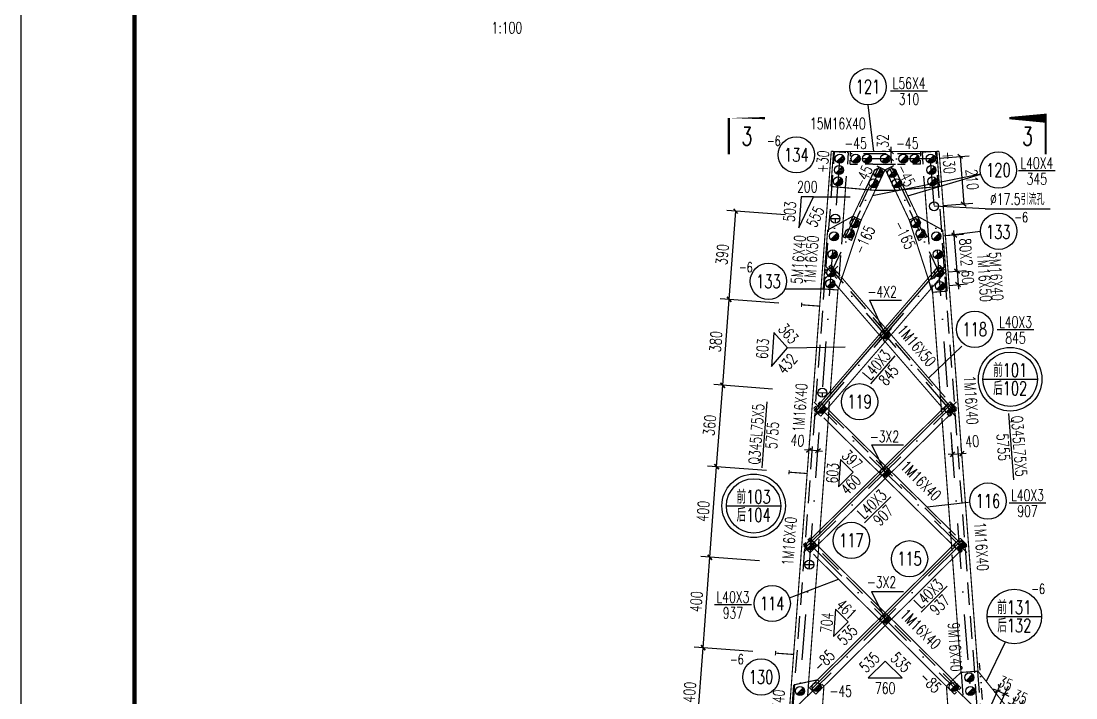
# Model space of a CAD drawing. Header units: millimetres. Extents: x 25940 to 26781, y -9515 to -8921.
# Drawn here: x 25939.7 to 26172.1, y -9216.8 to -9067.6 of the extents above; entities that cross this region are included whole.
import ezdxf
from ezdxf.enums import TextEntityAlignment as Align

# ---------------------------------------------------------------- set-up
doc = ezdxf.new("R2010")
doc.units = ezdxf.units.MM
doc.header["$LTSCALE"] = 10
for name, pattern in [('DASHDOT', [1, 0.5, -0.25, 0, -0.25]), ('DASHDOTX2', [2, 1, -0.5, 0, -0.5]), ('DASHED', [0.75, 0.5, -0.25]), ('DIVIDE2', [0.625, 0.25, -0.125, 0, -0.125, 0, -0.125])]:
    doc.linetypes.add(name, pattern=pattern)
for name, color, linetype in [('1', 1, 'DASHED'), ('2', 1, 'Continuous'), ('3', 1, 'Continuous'), ('4', 2, 'DASHDOTX2'), ('5', 2, 'DASHDOT'), ('7', 3, 'DIVIDE2'), ('8', 3, 'Continuous')]:
    doc.layers.add(name, color=color, linetype=linetype)
doc.styles.add('DXT', font='simplex.shx', dxfattribs={"width": 0.72, "bigfont": 'hztxt.shx'})
doc.styles.get("Standard").update_dxf_attribs({"font": 'SIMPLEX.shx', "width": 0.7, "bigfont": 'gbhzfs.shx'})
doc.dimstyles.new('BZ$0', dxfattribs={"dimtxt": 2.5, "dimasz": 1, "dimexe": 2, "dimexo": 2, "dimgap": 1, "dimtad": 1, "dimdec": 0, "dimlfac": 20, "dimzin": 12, "dimdsep": 46, "dimtxsty": 'DXT', "dimblk": 'OBLIQUE', "dimcen": 0.09, "dimclrd": 1, "dimclre": 1, "dimclrt": 7, "dimadec": 4, "dimazin": 3, "dimtfac": 1.4, "dimtdec": 0, "dimtix": 1, "dimtmove": 2, "dimatfit": 3, "dimldrblk": 'OBLIQUE', "dimfxl": 1, "dimtolj": 1, "dimtzin": 0, "dimarcsym": 0})

# ---------------------------------------------------------------- blocks, each defined once
blk = doc.blocks.new('M16X50')
for p, q in [((-0.2828427124746191, -0.2828427124746191), (0.282842712474619, 0.282842712474619)), ((-0.1414200067520142, -0.1414200067520142), (0.1414200067520142, 0.1414200067520142))]:
    blk.add_line(p, q)
blk.add_circle((0, 0), 0.2000000029802322)
for radius in [0.1599984774463594, 0.1199988633531256, 0.0799992387231797, 0.0399996193615898]:
    blk.add_arc((0, 0), radius, 225.0000000000001, 45.00000000000005)
blk = doc.blocks.new('M16X40')
blk.add_line((-0.1414200067520142, -0.1414200067520142), (0.1414200067520142, 0.1414200067520142))
blk.add_circle((0, 0), 0.2000000029802322)
for radius in [0.1599984774463594, 0.1199988633531256, 0.0799992387231797, 0.0399996193615898]:
    blk.add_arc((0, 0), radius, 225.0000000000001, 45.00000000000005)
blk = doc.blocks.new('_Oblique')
at = {"color": 0, "linetype": 'ByBlock', "lineweight": -2}
blk.add_line((-0.5, -0.5), (0.5, 0.5), dxfattribs=at)
blk = doc.blocks.new('*D55')
at = {"layer": '3', "color": 1, "lineweight": -2}
for p, q in [((26108.14624836094, -9110.33443942135), (26095.18238448105, -9109.364869386496)), ((26095.72247201081, -9128.9596578786), (26097.17681426352, -9109.51403319843)), ((26106.69205849592, -9129.780075498633), (26093.72804222834, -9128.810494066667))]:
    blk.add_line(p, q, dxfattribs=at)
at = {"layer": 'Defpoints', "color": 0}
for p in [(26097.17681426352, -9109.51403319843), (26110.14067814341, -9110.483603233284), (26108.68648827839, -9129.929239310564)]:
    blk.add_point(p, dxfattribs=at)
at = {"layer": '3', "color": 1, "lineweight": -2}
for p, rotation in [((26097.17681426352, -9109.51403319843), 85.72279999990117), ((26095.72247201081, -9128.9596578786), 265.7227999999012)]:
    blk.add_blockref('_Oblique', p, dxfattribs=dict(at, rotation=rotation))
at = {"layer": '3', "color": 7, "insert": (26094.20590963188, -9119.069036250092), "char_height": 2.5, "attachment_point": 5, "rotation": 85.72279999990116, "style": 'DXT'}
blk.add_mtext('\\A1;390', dxfattribs=at)
blk = doc.blocks.new('*D56')
at = {"layer": '3', "color": 1, "lineweight": -2}
for p, q in [((26106.69205849592, -9129.780075498633), (26093.7280422284, -9128.810494066673)), ((26094.3054222783, -9147.906654159087), (26095.72247201087, -9128.959657878606)), ((26105.27505849594, -9148.727075498622), (26092.31099249583, -9147.757490347154))]:
    blk.add_line(p, q, dxfattribs=at)
at = {"layer": 'Defpoints', "color": 0}
for p in [(26095.72247201087, -9128.959657878606), (26108.68648827839, -9129.929239310564), (26107.26948827841, -9148.876239310555)]:
    blk.add_point(p, dxfattribs=at)
at = {"layer": '3', "color": 1, "lineweight": -2}
for p, rotation in [((26095.72247201087, -9128.959657878606), 85.72279999990117), ((26094.3054222783, -9147.906654159087), 265.7227999999012)]:
    blk.add_blockref('_Oblique', p, dxfattribs=dict(at, rotation=rotation))
at = {"layer": '3', "color": 7, "insert": (26092.7702136393, -9138.265346730423), "char_height": 2.5, "attachment_point": 5, "rotation": 85.72279999990116, "style": 'DXT'}
blk.add_mtext('\\A1;380', dxfattribs=at)
blk = doc.blocks.new('*D57')
at = {"layer": '3', "color": 1, "lineweight": -2}
for p, q in [((26105.27505849594, -9148.727075498622), (26092.3109924958, -9147.75749034715)), ((26092.9629752008, -9165.856158117182), (26094.30542227827, -9147.906654159084)), ((26103.93255849594, -9166.676575498632), (26090.96854541833, -9165.706994305248))]:
    blk.add_line(p, q, dxfattribs=at)
at = {"layer": 'Defpoints', "color": 0}
for p in [(26094.30542227827, -9147.906654159084), (26107.26948827841, -9148.876239310555), (26105.92698827841, -9166.825739310567)]:
    blk.add_point(p, dxfattribs=at)
at = {"layer": '3', "color": 1, "lineweight": -2}
for p, rotation in [((26094.30542227827, -9147.906654159084), 85.72279999990117), ((26092.9629752008, -9165.856158117182), 265.7227999999012)]:
    blk.add_blockref('_Oblique', p, dxfattribs=dict(at, rotation=rotation))
at = {"layer": '3', "color": 7, "insert": (26091.39046523425, -9156.71359684971), "char_height": 2.5, "attachment_point": 5, "rotation": 85.72279999990116, "style": 'DXT'}
blk.add_mtext('\\A1;360', dxfattribs=at)
blk = doc.blocks.new('*D58')
at = {"layer": '3', "color": 1, "lineweight": -2}
for p, q in [((26103.93255849594, -9166.676575498632), (26090.96854541837, -9165.706994305252)), ((26091.47132003194, -9185.800683907171), (26092.96297520085, -9165.856158117185)), ((26102.44055849594, -9186.621075498631), (26089.47689024947, -9185.651520095238))]:
    blk.add_line(p, q, dxfattribs=at)
at = {"layer": 'Defpoints', "color": 0}
for p in [(26092.96297520085, -9165.856158117185), (26105.92698827841, -9166.825739310567), (26104.43498827841, -9186.770239310565)]:
    blk.add_point(p, dxfattribs=at)
at = {"layer": '3', "color": 1, "lineweight": -2}
for p, rotation in [((26092.96297520085, -9165.856158117185), 85.72279999990117), ((26091.47132003194, -9185.800683907171), 265.7227999999012)]:
    blk.add_blockref('_Oblique', p, dxfattribs=dict(at, rotation=rotation))
at = {"layer": '3', "color": 7, "insert": (26089.97341411111, -9175.660611723755), "char_height": 2.5, "attachment_point": 5, "rotation": 85.72279999990116, "style": 'DXT'}
blk.add_mtext('\\A1;400', dxfattribs=at)
blk = doc.blocks.new('*D59')
at = {"layer": '3', "color": 1, "lineweight": -2}
for p, q in [((26102.44055849594, -9186.621075498631), (26089.47689024955, -9185.651520095245)), ((26089.97966764435, -9205.745172510078), (26091.47132003202, -9185.800683907179)), ((26100.94905849594, -9206.565575498635), (26087.98523786188, -9205.596008698143))]:
    blk.add_line(p, q, dxfattribs=at)
at = {"layer": 'Defpoints', "color": 0}
for p in [(26091.47132003202, -9185.800683907179), (26104.43498827841, -9186.770239310565), (26102.94348827841, -9206.714739310568)]:
    blk.add_point(p, dxfattribs=at)
at = {"layer": '3', "color": 1, "lineweight": -2}
for p, rotation in [((26091.47132003202, -9185.800683907179), 85.72279999990117), ((26089.97966764435, -9205.745172510078), 265.7227999999012)]:
    blk.add_blockref('_Oblique', p, dxfattribs=dict(at, rotation=rotation))
at = {"layer": '3', "color": 7, "insert": (26088.48176033291, -9195.605118920204), "char_height": 2.5, "attachment_point": 5, "rotation": 85.72279999990116, "style": 'DXT'}
blk.add_mtext('\\A1;400', dxfattribs=at)
blk = doc.blocks.new('*D60')
at = {"layer": '3', "color": 1, "lineweight": -2}
for p, q in [((26100.94905849594, -9206.565575498635), (26087.98523786182, -9205.59600869814)), ((26088.48805244371, -9225.689163894196), (26089.97966764429, -9205.745172510073)), ((26099.45755849593, -9226.509575498632), (26086.49362266124, -9225.540000082263))]:
    blk.add_line(p, q, dxfattribs=at)
at = {"layer": 'Defpoints', "color": 0}
for p in [(26089.97966764429, -9205.745172510073), (26102.94348827841, -9206.714739310568), (26101.4519882784, -9226.658739310566)]:
    blk.add_point(p, dxfattribs=at)
at = {"layer": '3', "color": 1, "lineweight": -2}
for p, rotation in [((26089.97966764429, -9205.745172510073), 85.72279999990117), ((26088.48805244371, -9225.689163894196), 265.7227999999012)]:
    blk.add_blockref('_Oblique', p, dxfattribs=dict(at, rotation=rotation))
at = {"layer": '3', "color": 7, "insert": (26086.99012653872, -9215.54935891371), "char_height": 2.5, "attachment_point": 5, "rotation": 85.72279999990116, "style": 'DXT'}
blk.add_mtext('\\A1;400', dxfattribs=at)
blk = doc.blocks.new('*D16')
at = {"color": 1, "lineweight": -2}
for p, q in [((26153.57186058831, -9218.115816761941), (26155.6788772992, -9213.457566788602)), ((26154.85463470979, -9215.279824770836), (26153.94350571867, -9214.867703476133)), ((26156.44900498925, -9216.000989337224), (26154.85463470979, -9215.279824770836)), ((26155.16623086776, -9218.836981328332), (26157.27324757865, -9214.178731354992)), ((26156.44900498925, -9216.000989337224), (26157.36013398037, -9216.413110631927))]:
    blk.add_line(p, q, dxfattribs=at)
at = {"layer": 'Defpoints', "color": 0}
for p in [(26154.85463470979, -9215.279824770836), (26152.74761799891, -9219.938074744176), (26154.34198827836, -9220.659239310564)]:
    blk.add_point(p, dxfattribs=at)
at = {"color": 1, "lineweight": -2}
for p, rotation in [((26154.85463470979, -9215.279824770836), 335.6618389467212), ((26156.44900498925, -9216.000989337224), 155.6618389467212)]:
    blk.add_blockref('_Oblique', p, dxfattribs=dict(at, rotation=rotation))
at = {"color": 7, "insert": (26156.5790927626, -9213.590366824017), "char_height": 2.5, "attachment_point": 5, "rotation": 335.6618389467212, "style": 'DXT'}
blk.add_mtext('\\A1;35', dxfattribs=at)
blk = doc.blocks.new('*D17')
at = {"color": 1, "lineweight": -2}
for p, q in [((26158.14427848924, -9218.30811257327), (26157.23314949813, -9217.895991278567)), ((26157.43996244516, -9219.865233680392), (26158.96852107864, -9216.485854591036)), ((26159.7386487687, -9219.029277139658), (26158.14427848924, -9218.30811257327)), ((26159.03433272461, -9220.586398246778), (26160.5628913581, -9217.207019157424)), ((26159.7386487687, -9219.029277139658), (26160.64977775981, -9219.44139843436))]:
    blk.add_line(p, q, dxfattribs=at)
at = {"layer": 'Defpoints', "color": 0}
for p in [(26158.14427848924, -9218.30811257327), (26156.61571985575, -9221.687491662624), (26158.2100901352, -9222.408656229012)]:
    blk.add_point(p, dxfattribs=at)
at = {"color": 1, "lineweight": -2}
for p, rotation in [((26158.14427848924, -9218.30811257327), 335.6618389467212), ((26159.7386487687, -9219.029277139658), 155.6618389467212)]:
    blk.add_blockref('_Oblique', p, dxfattribs=dict(at, rotation=rotation))
at = {"color": 7, "insert": (26159.86873654205, -9216.61865462645), "char_height": 2.5, "attachment_point": 5, "rotation": 335.6618389467212, "style": 'DXT'}
blk.add_mtext('\\A1;35', dxfattribs=at)
blk = doc.blocks.new('*D19')
at = {"color": 1, "lineweight": -2}
for p, q in [((26144.93008962989, -9162.495323059855), (26144.82631854006, -9161.107819933564)), ((26144.97548156127, -9163.102249775175), (26146.96988106366, -9162.95308902302)), ((26146.92448913228, -9162.3461623077), (26146.82071804245, -9160.95865918141)), ((26146.96988106366, -9162.95308902302), (26147.96709598447, -9162.878507512409)), ((26144.97548156127, -9163.102249775175), (26143.97826664047, -9163.176831285784))]:
    blk.add_line(p, q, dxfattribs=at)
at = {"layer": 'Defpoints', "color": 0}
for p in [(26146.96988106366, -9162.95308902302), (26145.07925265111, -9164.489752901463), (26147.0736521535, -9164.340592149309)]:
    blk.add_point(p, dxfattribs=at)
at = {"color": 1, "lineweight": -2}
for p, rotation in [((26144.97548156127, -9163.102249775175), 4.277177284550762), ((26146.96988106366, -9162.95308902302), 184.2771772845507)]:
    blk.add_blockref('_Oblique', p, dxfattribs=dict(at, rotation=rotation))
at = {"color": 7, "insert": (26149.27777622744, -9160.278915344976), "char_height": 2.5, "attachment_point": 5, "rotation": 4.277177284550742, "style": 'DXT'}
blk.add_mtext('\\A1;40', dxfattribs=at)
blk = doc.blocks.new('*D20')
at = {"color": 1, "lineweight": -2}
for p, q in [((26113.42620441327, -9160.4111795033), (26113.44243189464, -9160.194204995461)), ((26115.42060455785, -9160.560340303484), (26115.43683203923, -9160.343365795641)), ((26113.29326887342, -9162.18863483707), (26112.29605395262, -9162.11405332646)), ((26115.28766901801, -9162.337795637253), (26113.29326887342, -9162.18863483707)), ((26115.28766901801, -9162.337795637253), (26116.28488393881, -9162.412377147863))]:
    blk.add_line(p, q, dxfattribs=at)
at = {"layer": 'Defpoints', "color": 0}
for p in [(26113.27704139205, -9162.40560934491), (26113.29326887342, -9162.18863483707), (26115.27144153663, -9162.554770145094)]:
    blk.add_point(p, dxfattribs=at)
at = {"color": 1, "lineweight": -2}
for p, rotation in [((26113.29326887342, -9162.18863483707), 355.7228227154851), ((26115.28766901801, -9162.337795637253), 175.7228227154852)]:
    blk.add_blockref('_Oblique', p, dxfattribs=dict(at, rotation=rotation))
at = {"color": 7, "insert": (26110.77376833585, -9160.066357114902), "char_height": 2.5, "attachment_point": 5, "rotation": 355.72282271548517, "style": 'DXT'}
blk.add_mtext('\\A1;40', dxfattribs=at)
blk = doc.blocks.new('*D21')
at = {"color": 1, "lineweight": -2}
for p, q in [((26143.97242101403, -9122.873614990176), (26147.9333789322, -9122.577453005331)), ((26145.93894619655, -9122.726577325719), (26145.86438403635, -9121.729360957888)), ((26145.93894619655, -9122.726577325719), (26146.16263267713, -9125.718226429208)), ((26144.19610749461, -9125.865264093663), (26148.15706541279, -9125.569102108819)), ((26146.16263267713, -9125.718226429208), (26146.23719483732, -9126.715442797036))]:
    blk.add_line(p, q, dxfattribs=at)
at = {"layer": 'Defpoints', "color": 0}
for p in [(26141.97798827838, -9123.022739310563), (26146.16263267713, -9125.718226429208), (26142.20167475896, -9126.014388414053)]:
    blk.add_point(p, dxfattribs=at)
at = {"color": 1, "lineweight": -2}
for p, rotation in [((26145.93894619655, -9122.726577325719), 274.2760654917686), ((26146.16263267713, -9125.718226429208), 94.27606549176865)]:
    blk.add_blockref('_Oblique', p, dxfattribs=dict(at, rotation=rotation))
at = {"color": 7, "insert": (26148.29452626445, -9124.054637017032), "char_height": 2.5, "attachment_point": 5, "rotation": 274.27606549176863, "style": 'DXT'}
blk.add_mtext('\\A1;60', dxfattribs=at)
blk = doc.blocks.new('*D22')
at = {"color": 1, "lineweight": -2}
for p, q in [((26145.34244545862, -9114.749067457455), (26145.26788081398, -9113.75185127539)), ((26143.37592064248, -9114.896110021276), (26147.33687782275, -9114.59993816817)), ((26145.93894545865, -9122.72656745746), (26145.34244545862, -9114.749067457455)), ((26143.97242064251, -9122.873610021283), (26147.93337782278, -9122.577438168177)), ((26145.93894545865, -9122.72656745746), (26146.01351010329, -9123.723783639525))]:
    blk.add_line(p, q, dxfattribs=at)
at = {"layer": 'Defpoints', "color": 0}
for p in [(26141.38148827835, -9115.045239310559), (26145.34244545862, -9114.749067457455), (26141.97798827838, -9123.022739310565)]:
    blk.add_point(p, dxfattribs=at)
at = {"color": 1, "lineweight": -2}
for p, rotation in [((26145.34244545862, -9114.749067457455), 274.276208237505), ((26145.93894545865, -9122.72656745746), 94.27620823750503)]:
    blk.add_blockref('_Oblique', p, dxfattribs=dict(at, rotation=rotation))
at = {"color": 7, "insert": (26147.88443186828, -9118.570047007013), "char_height": 2.5, "attachment_point": 5, "rotation": 274.27620823750505, "style": 'DXT'}
blk.add_mtext('\\A1;80X2', dxfattribs=at)
blk = doc.blocks.new('*D23')
at = {"color": 1, "lineweight": -2}
for p, q in [((26131.40336295005, -9096.35273931056), (26131.40336295005, -9095.35273931056)), ((26130.18023487014, -9096.35273931056), (26129.40336295005, -9096.35273931056)), ((26131.40336295005, -9097.95273931056), (26131.40336295005, -9096.35273931056)), ((26130.18023487014, -9097.95273931056), (26129.40336295005, -9097.95273931056)), ((26131.40336295005, -9097.95273931056), (26131.40336295005, -9098.95273931056))]:
    blk.add_line(p, q, dxfattribs=at)
at = {"layer": 'Defpoints', "color": 0}
for p in [(26131.40336295005, -9096.35273931056), (26132.18023487014, -9096.35273931056), (26132.18023487014, -9097.95273931056)]:
    blk.add_point(p, dxfattribs=at)
at = {"color": 1, "lineweight": -2}
for p, rotation in [((26131.40336295005, -9096.35273931056), 270), ((26131.40336295005, -9097.95273931056), 90)]:
    blk.add_blockref('_Oblique', p, dxfattribs=dict(at, rotation=rotation))
at = {"color": 7, "insert": (26129.61435076942, -9094.036429089074), "char_height": 2.5, "attachment_point": 5, "rotation": 90, "style": 'DXT'}
blk.add_mtext('\\A1;32', dxfattribs=at)
blk = doc.blocks.new('GWTKA1')
blk.add_line((21789.71416270315, -9765.875701341163), (21789.71416270315, -9171.875701341163))
at = {"const_width": 1}
blk.add_lwpolyline([(21814.71416270315, -9755.875701341163), (21814.71416270315, -9181.875701341163), (22620.71416270315, -9181.875701341163), (22620.71416270315, -9755.875701341163), (21814.71416270315, -9755.875701341163)], dxfattribs=at)
blk = doc.blocks.new('M20X45')
blk.add_circle((0, 0), 0.2000000029802322)

msp = doc.modelspace()

# ---------------------------------------------------------------- linework, layer by layer
for p, q in [((26139.43465481075, -9083.083210942612), (26131.30965481075, -9083.083210942612)), ((26167.58646970574, -9100.651179288225), (26159.46189031661, -9100.651179288225)), ((26114.78248827836, -9153.72573931056), (26142.41698827835, -9121.75023931056)), ((26162.88739332167, -9135.707099959403), (26154.76246793739, -9135.707099959403)), ((26132.21049577436, -9141.437070861903), (26126.89799577436, -9147.5845708619)), ((26151.65138667908, -9146.56505724754), (26163.65138667909, -9146.56505724754)), ((26104.01788012172, -9151.509673278591), (26102.92738012173, -9166.093673278587)), ((26112.48698827836, -9183.713239310566), (26144.76698827835, -9151.873239310564)), ((26158.42541592076, -9168.719796920172), (26157.33491592077, -9154.135796920167)), ((26095.12010580562, -9174.480961810968), (26107.12010580559, -9174.480961810968)), ((26131.32951707172, -9172.48190137699), (26125.54488778981, -9178.187770313498)), ((26165.52829770226, -9173.87776183948), (26157.40309762782, -9173.87776183948)), ((26113.76798827838, -9214.941239310567), (26147.01298827837, -9181.955739310562)), ((26138.0236528019, -9197.916238536063), (26143.79165280189, -9192.193738536062)), ((26100.60851773713, -9196.325919418157), (26092.48344356824, -9196.325919418154)), ((26152.56382605838, -9198.853464472591), (26164.56382605838, -9198.853464472591))]:
    msp.add_line(p, q)
at = {"color": 3}
for p, q in [((26126.30965481075, -9086.083210942617), (26127.51287134553, -9096.35273931056)), ((26151.15417348132, -9101.344174867896), (26127.32352799252, -9106.156262341496)), ((26135.08735337193, -9106.139636695383), (26147.72850181494, -9102.415217708733)), ((26147.72850181494, -9102.415217708733), (26151.15417348132, -9101.344174867896)), ((26114.28485240871, -9106.383734051926), (26122.35761605451, -9106.324654257785)), ((26152.13451915677, -9108.987586573488), (26140.88604970159, -9108.423499302437)), ((26142.88083964096, -9114.981873315448), (26151.11859773015, -9113.936529708786)), ((26107.99974590724, -9126.668358302872), (26116.45248827838, -9126.650239310567)), ((26108.55170467555, -9139.665283656386), (26121.30845665842, -9139.38583503918)), ((26146.98212166451, -9139.29618833321), (26139.67209902429, -9146.306224078526)), ((26148.42821514072, -9173.710869019418), (26139.3365096522, -9174.742764468494)), ((26109.00054813324, -9194.746764804446), (26119.80504365055, -9190.629759579773)), ((26156.51839113784, -9204.494049192792), (26152.3929069442, -9213.193356087828))]:
    msp.add_line(p, q, dxfattribs=at)
at = {"color": 2, "const_width": 0.5}
for points in [[(26103.63286090515, -9089.006440556526), (26095.63286090514, -9089.006440556512), (26095.63286090511, -9097.006440556512)], [(26157.46487525402, -9089.006440556526), (26165.46487525403, -9089.006440556512), (26165.46487525405, -9097.006440556512)]]:
    msp.add_lwpolyline(points, dxfattribs=at)
at = {"const_width": 0.25}
for points in [[(26096.76048827837, -9383.245239310561), (26118.22048827834, -9096.307739310561)], [(26118.71855476454, -9096.35273931056), (26118.14098827834, -9104.07323931057)], [(26118.22048827834, -9096.307739310561), (26118.71913036971, -9096.345045695416)], [(26141.48742179221, -9096.35273931056), (26118.71855476454, -9096.35273931056)], [(26141.98548827838, -9096.307739310561), (26141.48684618703, -9096.345045695414)], [(26141.48742179221, -9096.35273931056), (26142.06498827837, -9104.07323931057)], [(26150.5568365302, -9210.91357523831), (26141.98548827838, -9096.307739310561)], [(26127.90368307488, -9104.931515104685), (26118.14098827839, -9104.07323931057)], [(26121.38198827838, -9104.315739310565), (26120.82098827837, -9111.816739310567)], [(26122.99648827838, -9110.620239310569), (26125.77927905203, -9104.74475063158)], [(26127.90368307486, -9104.931515104685), (26124.80348827838, -9111.476239310561)], [(26127.90368307488, -9104.931515104685), (26132.30229348188, -9104.931515104685)], [(26132.30229348188, -9104.931515104685), (26142.06498827837, -9104.07323931057)], [(26132.30229348188, -9104.931515104685), (26135.40248827837, -9111.476239310561)], [(26137.20948827834, -9110.620239310569), (26134.4266975047, -9104.744750631584)], [(26138.82398827836, -9104.315739310565), (26139.38498827835, -9111.816739310567)], [(26122.99648827838, -9110.620239310569), (26117.42198827836, -9113.686739310562)], [(26119.69348827836, -9126.89273931056), (26124.80348827838, -9111.476239310561)], [(26124.80348827838, -9111.476239310561), (26122.99648827838, -9110.620239310569)], [(26135.40248827837, -9111.476239310561), (26137.20948827834, -9110.620239310569)], [(26139.55065347872, -9124.302405201124), (26135.40248827837, -9111.476239310561)], [(26137.20948827834, -9110.620239310569), (26142.78398827835, -9113.686739310562)], [(26117.42198827836, -9113.686739310562), (26116.45248827838, -9126.650239310567)], [(26142.78398827835, -9113.686739310562), (26143.45398827837, -9122.64623931056)], [(26114.40398827835, -9153.398739310562), (26142.03898827836, -9121.423239310561)], [(26143.55198827837, -9122.730739310564), (26115.91698827836, -9154.706739310557)], [(26116.73848827835, -9122.828239310567), (26116.73848827835, -9122.828239310567)], [(26119.94848827834, -9123.484239310563), (26119.94848827834, -9123.484239310563)], [(26140.25748827838, -9123.484239310563), (26140.25748827838, -9123.484239310563)], [(26142.03898827836, -9121.423239310561), (26143.55198827837, -9122.730739310564)], [(26143.46748827837, -9122.828239310567), (26143.79080144756, -9127.148878934897)], [(26130.10298827837, -9135.23373931056), (26120.58098827837, -9124.215739310557)], [(26116.45248827838, -9126.650239310567), (26119.69348827836, -9126.89273931056)], [(26119.69348827836, -9126.89273931056), (26118.02448827834, -9149.209739310563)], [(26119.8479882784, -9126.426739310567), (26128.78148827838, -9136.763239310558)], [(26140.54967475895, -9127.391388414055), (26140.2703864522, -9126.527826337646)], [(26143.79067475899, -9127.148888414062), (26140.54967475895, -9127.391388414055)], [(26140.54978573768, -9127.39138011034), (26142.49598827835, -9153.410739310557)], [(26142.18148827838, -9149.209739310563), (26131.42448827836, -9136.763239310558)], [(26130.10298827837, -9138.292739310562), (26142.43198827837, -9152.55823931057)], [(26112.13598827834, -9183.357239310562), (26144.41548827834, -9151.517239310559)], [(26145.81998827838, -9152.941239310558), (26113.54048827837, -9184.781239310561)], [(26115.91698827836, -9154.706739310557), (26114.40398827835, -9153.398739310562)], [(26114.6089882784, -9153.161739310568), (26114.6089882784, -9153.161739310568)], [(26117.77398827835, -9152.55823931057), (26115.73598827837, -9179.806239310563)], [(26117.34698827838, -9153.052739310564), (26117.34698827838, -9153.052739310564)], [(26130.10298827837, -9165.634739310566), (26117.70998827836, -9153.410739310557)], [(26142.85898827834, -9153.052739310564), (26142.85898827834, -9153.052739310564)], [(26144.41548827834, -9151.517239310559), (26145.81998827838, -9152.941239310558)], [(26145.59698827838, -9153.161739310568), (26145.59698827838, -9153.161739310568)], [(26117.51448827836, -9156.02723931056), (26128.67898827837, -9167.039739310558)], [(26142.69148827836, -9156.02723931056), (26144.74648827835, -9183.50073931056)], [(26144.46998827837, -9179.806239310563), (26131.52698827834, -9167.039739310558)], [(26130.10298827837, -9168.44423931057), (26144.69698827838, -9182.838739310564)], [(26113.41548827837, -9214.586239310567), (26146.66098827839, -9181.601239310561)], [(26146.66098827839, -9181.601239310561), (26148.06948827838, -9183.020739310565)], [(26113.54048827837, -9184.781239310561), (26112.13598827834, -9183.357239310562)], [(26112.30598827835, -9183.189239310565), (26112.30598827835, -9183.189239310565)], [(26115.50898827839, -9182.838739310564), (26113.23548827838, -9213.23923931056)], [(26148.06948827838, -9183.020739310565), (26114.82448827836, -9216.006239310567)], [(26115.14998827836, -9183.193239310558), (26115.14998827836, -9183.193239310558)], [(26130.10298827837, -9198.029739310561), (26115.45948827837, -9183.50073931056)], [(26145.05598827838, -9183.193239310558), (26145.05598827838, -9183.193239310558)], [(26147.89998827836, -9183.189239310565), (26147.89998827836, -9183.189239310565)], [(26115.26348827837, -9186.12373931056), (26128.68298827839, -9199.43823931056)], [(26144.94248827834, -9186.12373931056), (26146.81746574747, -9211.193242054243)], [(26145.01548827838, -9212.825739310567), (26131.52298827838, -9199.43823931056)], [(26130.10298827837, -9200.846739310566), (26143.60698827836, -9214.245239310561)], [(26145.01548829042, -9212.82573932251), (26146.81746574747, -9211.193242054243)], [(26146.81746574747, -9211.193242054243), (26150.5568365302, -9210.91357523831)], [(26150.5568365302, -9210.91357523831), (26158.78711487202, -9221.132808012168)], [(26109.92398827834, -9213.939739310566), (26109.28998827838, -9222.415739310569)], [(26115.19048827837, -9212.825739310567), (26109.92398827834, -9213.939739310566)], [(26116.10798827835, -9221.29223931056), (26116.59898827836, -9214.245239310561)], [(26143.60698827836, -9214.245239310561), (26145.01548827838, -9212.825739310567)], [(26144.09798827837, -9221.29223931056), (26143.60698827836, -9214.245239310561)], [(26114.82448827836, -9216.006239310567), (26113.41548827837, -9214.586239310567)]]:
    msp.add_lwpolyline(points, dxfattribs=at)
for centre, radius in [((26126.30965481075, -9082.083210942617), 4), ((26110.53256422395, -9097.101346722327), 4), ((26155.05196912572, -9100.445737828064), 4), ((26155.11859773015, -9113.936529708786), 4), ((26104.37407059698, -9124.978838091525), 4), ((26149.83496633364, -9135.563505819646), 4), ((26157.65138667907, -9146.56505724754), 7), ((26157.65138667907, -9146.56505724754), 6), ((26124.46167799849, -9151.533056950875), 4), ((26101.12010580561, -9174.480961810968), 7), ((26101.12010580561, -9174.480961810968), 6), ((26152.74891241581, -9173.416415362197), 4), ((26122.64487465044, -9182.08886781334), 4), ((26135.46716189105, -9186.145515854378), 4), ((26105.20244237563, -9196.001512848452), 4), ((26158.5638260584, -9198.853464472591), 6), ((26102.74404900305, -9212.205877773862), 4)]:
    msp.add_circle(centre, radius)
at = {"layer": '1'}
for p, q in [((26097.50848827837, -9383.30123931056), (26118.96848827837, -9096.363739310566)), ((26118.71913032006, -9096.345045691702), (26121.14098827834, -9096.526239310564)), ((26121.14098827835, -9096.526239310562), (26121.41148827836, -9096.546239310566)), ((26121.95998827836, -9096.587239310567), (26121.68998827838, -9096.567239310563)), ((26121.95998827836, -9096.587239310567), (26121.76948827837, -9099.137739310563)), ((26122.35298827836, -9096.492239310566), (26122.35298827836, -9097.37023931056)), ((26137.85298827836, -9096.852739310563), (26122.35298827836, -9096.852739310563)), ((26137.85298827836, -9096.35273931056), (26137.85298827836, -9097.37023931056)), ((26138.24598827836, -9096.587239310567), (26138.51598827838, -9096.567239310563)), ((26138.24598827836, -9096.587239310567), (26138.43648827835, -9099.137739310563)), ((26139.06498827837, -9096.526239310562), (26138.79448827837, -9096.546239310566)), ((26141.48684623668, -9096.3450456917), (26139.06498827837, -9096.526239310564)), ((26162.69748827836, -9383.30123931056), (26141.23748827835, -9096.363739310566)), ((26121.30798827835, -9115.352739310567), (26128.68798827836, -9099.771739310563)), ((26122.35298827836, -9099.152739310559), (26122.35298827836, -9098.274739310566)), ((26122.35298827836, -9099.152739310559), (26124.00298827837, -9099.152739310559)), ((26127.35298827836, -9099.152739310559), (26125.70298827836, -9099.152739310559)), ((26125.77927905204, -9104.744750631577), (26128.23598827837, -9099.557739310561)), ((26127.35298827837, -9099.152739310563), (26132.85298827834, -9099.152739310563)), ((26128.23598827837, -9099.557739310561), (26130.04348827837, -9100.414239310556)), ((26131.96998827837, -9099.557739310561), (26130.16248827838, -9100.414239310556)), ((26138.89798827837, -9115.352739310567), (26131.51798827836, -9099.771739310563)), ((26134.4266975047, -9104.74475063158), (26131.96998827837, -9099.557739310561)), ((26132.85298827836, -9099.152739310559), (26134.50298827837, -9099.152739310559)), ((26137.85298827836, -9099.152739310559), (26136.20298827835, -9099.152739310559)), ((26137.85298827836, -9099.152739310559), (26137.85298827836, -9098.274739310566)), ((26121.38198827837, -9104.315739310561), (26121.57248827836, -9101.765239310564)), ((26130.04348827837, -9100.414239310556), (26127.90368307487, -9104.931515104681)), ((26130.16248827838, -9100.414239310556), (26132.30229348188, -9104.931515104685)), ((26138.82398827835, -9104.315739310561), (26138.63348827836, -9101.765239310564)), ((26120.82098827836, -9111.816739310563), (26119.69348827836, -9126.892739310562)), ((26122.99648827837, -9110.620239310567), (26122.28998827836, -9112.111239310563)), ((26124.80348827838, -9111.476239310561), (26124.09748827835, -9112.967239310567)), ((26135.40248827838, -9111.476239310561), (26136.10848827837, -9112.967239310567)), ((26137.20948827835, -9110.620239310567), (26137.91598827837, -9112.111239310563)), ((26139.38498827836, -9111.816739310563), (26140.25748827837, -9123.484239310566)), ((26120.85598827838, -9115.138739310562), (26121.56198827837, -9113.647739310565)), ((26139.34998827838, -9115.138739310562), (26138.64398827835, -9113.647739310565)), ((26120.85598827838, -9115.138739310562), (26121.45248827838, -9115.421239310564)), ((26122.66348827838, -9115.995239310561), (26122.06698827835, -9115.712239310562)), ((26122.66348827838, -9115.995239310561), (26123.36948827837, -9114.50373931056)), ((26137.54248827838, -9115.995239310561), (26136.83648827835, -9114.50373931056)), ((26137.54248827838, -9115.995239310561), (26138.13898827837, -9115.712239310562)), ((26139.34998827838, -9115.138739310562), (26138.75348827838, -9115.421239310564)), ((26116.65398827838, -9122.730739310566), (26117.15348827835, -9122.299239310561)), ((26116.65398827838, -9122.730739310566), (26116.68198827836, -9122.763239310563)), ((26116.73848827835, -9122.828239310567), (26116.71048827837, -9122.796239310566)), ((26116.73848827835, -9122.828239310567), (26117.76448827837, -9124.015739310564)), ((26118.16698827836, -9121.423239310565), (26117.66798827837, -9121.854739310567)), ((26145.42348827836, -9153.72573931056), (26117.78898827837, -9121.75023931056)), ((26118.16698827836, -9121.423239310565), (26118.75498827838, -9122.103239310565)), ((26119.94848827835, -9123.484239310566), (26119.36048827836, -9122.804239310564)), ((26143.45398827838, -9122.646239310565), (26143.45848827838, -9122.706239310566)), ((26143.46748827837, -9122.828239310567), (26143.46298827837, -9122.768239310564)), ((26119.84798827838, -9126.426739310566), (26118.82198827836, -9125.23923931056)), ((26119.94848827835, -9123.484239310566), (26120.15698827836, -9123.72573931056)), ((26120.58098827838, -9124.21573931056), (26120.37198827835, -9123.974239310566)), ((26140.2703864522, -9126.527826337644), (26139.55065347873, -9124.302405201122)), ((26140.25748827837, -9123.484239310566), (26140.34148827836, -9124.60923931056)), ((26140.54973695227, -9127.39138376059), (26140.42848827838, -9125.768239310566)), ((26128.78148827837, -9136.76323931056), (26129.21748827838, -9137.267739310566)), ((26130.10298827838, -9135.233739310563), (26130.53898827835, -9135.738739310566)), ((26131.42448827836, -9136.76323931056), (26130.98848827838, -9136.258739310562)), ((26130.10298827838, -9138.292739310566), (26129.66698827837, -9137.787739310563)), ((26118.02448827835, -9149.209739310567), (26117.94148827838, -9150.314739310563)), ((26142.18148827837, -9149.209739310567), (26143.30848827838, -9150.513739310565)), ((26114.38598827838, -9152.94123931056), (26114.84948827838, -9152.471239310564)), ((26114.38598827838, -9152.94123931056), (26114.45948827837, -9153.013739310565)), ((26114.60898827838, -9153.161739310564), (26114.53548827838, -9153.088739310562)), ((26114.60898827838, -9153.161739310564), (26115.56798827838, -9154.107239310562)), ((26115.79048827836, -9151.517239310562), (26115.32698827836, -9151.987239310569)), ((26147.71898827836, -9183.713239310566), (26115.43898827837, -9151.873239310564)), ((26115.79048827836, -9151.517239310562), (26116.30398827838, -9152.023739310564)), ((26117.34698827837, -9153.052739310562), (26116.83298827837, -9152.545739310564)), ((26117.34698827837, -9153.052739310562), (26117.46648827837, -9153.170739310564)), ((26117.70998827837, -9153.410739310559), (26117.58998827838, -9153.292739310566)), ((26117.77398827835, -9152.558239310565), (26117.85648827838, -9151.45323931056)), ((26142.43198827837, -9152.558239310565), (26142.57298827837, -9152.72123931056)), ((26142.49598827835, -9153.410739310559), (26142.56048827836, -9154.274239310564)), ((26142.85898827835, -9153.052739310562), (26142.71848827837, -9152.889239310563)), ((26142.85898827835, -9153.052739310562), (26143.33098827836, -9153.59823931056)), ((26145.59698827838, -9153.161739310564), (26144.46998827836, -9151.857239310559)), ((26145.80198827837, -9153.398739310562), (26145.30248827836, -9153.830239310566)), ((26145.59698827838, -9153.161739310564), (26145.66448827838, -9153.239739310568)), ((26145.80198827837, -9153.398739310562), (26145.73398827837, -9153.320739310568)), ((26117.51448827836, -9156.027239310562), (26116.55548827836, -9155.081739310564)), ((26142.69148827836, -9156.027239310562), (26142.62698827836, -9155.163739310567)), ((26144.28898827835, -9154.70673931056), (26143.81698827838, -9154.160739310566)), ((26144.28898827835, -9154.70673931056), (26144.78798827837, -9154.275239310566)), ((26128.67898827837, -9167.03973931056), (26129.14898827836, -9167.503239310565)), ((26130.10298827838, -9165.634739310564), (26130.57298827837, -9166.09823931056)), ((26131.52698827835, -9167.03973931056), (26131.05698827836, -9166.576239310563)), ((26130.10298827838, -9168.444239310567), (26129.63298827836, -9167.980739310562)), ((26115.73598827836, -9179.806239310567), (26115.66098827836, -9180.806739310567)), ((26144.46998827836, -9179.806239310567), (26145.60198827836, -9180.92223931056)), ((26112.13648827838, -9183.020739310561), (26112.60098827836, -9182.552239310564)), ((26112.13648827838, -9183.020739310561), (26112.19248827838, -9183.07623931056)), ((26112.30598827835, -9183.18923931056), (26112.24998827838, -9183.133739310562)), ((26112.30598827835, -9183.18923931056), (26113.28198827836, -9184.15773931056)), ((26113.54498827837, -9181.60123931056), (26113.07998827837, -9182.069739310566)), ((26146.43798827838, -9214.941239310567), (26113.19298827835, -9181.955739310562)), ((26113.54498827837, -9181.60123931056), (26114.07448827835, -9182.126739310563)), ((26115.14998827836, -9183.19323931056), (26114.62048827838, -9182.667739310566)), ((26115.14998827836, -9183.19323931056), (26115.25198827836, -9183.29473931056)), ((26115.45948827836, -9183.500739310559), (26115.35748827835, -9183.399239310567)), ((26115.50898827838, -9182.838739310566), (26115.58398827838, -9181.838239310566)), ((26144.69698827838, -9182.838739310566), (26144.81548827837, -9182.955739310566)), ((26144.74648827836, -9183.500739310559), (26144.81098827837, -9184.366239310559)), ((26145.05598827837, -9183.19323931056), (26144.93748827838, -9183.07623931056)), ((26145.05598827837, -9183.19323931056), (26145.58748827836, -9183.717239310565)), ((26147.89998827837, -9183.18923931056), (26146.76798827837, -9182.072739310563)), ((26148.06998827837, -9183.357239310564), (26147.60648827836, -9183.82723931056)), ((26147.89998827837, -9183.18923931056), (26147.95598827837, -9183.24473931056)), ((26148.06998827837, -9183.357239310564), (26148.01398827836, -9183.301739310566)), ((26115.26348827836, -9186.123739310562), (26114.28748827835, -9185.155239310565)), ((26144.94248827836, -9186.123739310562), (26144.87748827836, -9185.258239310562)), ((26146.66548827838, -9184.781239310561), (26146.13448827837, -9184.257239310566)), ((26146.66548827838, -9184.781239310561), (26147.12898827835, -9184.311239310566)), ((26128.68298827838, -9199.438239310559), (26129.15148827837, -9199.903239310563)), ((26130.10298827838, -9198.029739310561), (26130.57148827837, -9198.49423931056)), ((26131.52298827838, -9199.438239310559), (26131.05448827835, -9198.973239310564)), ((26130.10298827838, -9200.846739310566), (26129.63448827835, -9200.382239310567)), ((26146.81743364389, -9211.193244455264), (26147.20298827837, -9216.347239310564)), ((26151.46843986951, -9223.102446774577), (26150.55683653021, -9210.913575238315)), ((26113.23548827837, -9213.239239310562), (26113.00298827835, -9216.347239310564)), ((26115.19048827835, -9212.825739310567), (26115.19048827835, -9212.825739310567)), ((26115.19048827835, -9212.825739310567), (26115.19048827835, -9212.825739310567)), ((26115.19048827835, -9212.825739310567), (26115.65498827837, -9213.294239310564)), ((26116.59898827835, -9214.24523931056), (26116.13398827838, -9213.776739310562)), ((26145.01548827837, -9212.825739310567), (26145.60148827837, -9213.40673931056)), ((26146.79048827835, -9214.586239310567), (26146.20448827838, -9214.005239310565)), ((26116.59898827835, -9214.24523931056), (26116.59898827835, -9214.24523931056)), ((26116.59898827835, -9214.24523931056), (26116.59898827835, -9214.24523931056)), ((26143.60698827837, -9214.24523931056), (26144.19248827835, -9214.826239310562)), ((26145.38148827837, -9216.006239310565), (26144.79598827835, -9215.425239310563)), ((26145.38148827837, -9216.006239310565), (26145.84648827837, -9215.53773931056)), ((26146.79048827835, -9214.586239310567), (26146.32548827838, -9215.054739310564))]:
    msp.add_line(p, q, dxfattribs=at)
at = {"layer": '2'}
for p, q in [((26126.68065415995, -9129.127238793324), (26133.68065415995, -9129.127238793324)), ((26126.68065415995, -9129.127238793324), (26130.10298827838, -9136.76323931056)), ((26127.17090182824, -9161.05581160791), (26134.17090182824, -9161.05581160791)), ((26130.10298827838, -9167.03973931056), (26127.17090182824, -9161.05581160791)), ((26127.10400847638, -9193.344917960032), (26134.10400847638, -9193.344917960032)), ((26127.10400847638, -9193.344917960032), (26130.10298827838, -9199.438239310559))]:
    msp.add_line(p, q, dxfattribs=at)
at = {"layer": '2', "const_width": 0.25}
for points in [[(26120.1156975231, -9111.15484677097), (26119.1156975231, -9111.15484677097), (26119.1156975231, -9112.154346770967), (26119.1156975231, -9111.15484677097), (26118.11569752307, -9111.15484677097)], [(26115.6669882784, -9130.45123931056), (26111.6779882784, -9130.152739310563), (26111.64048827839, -9130.651239310564), (26111.7154882784, -9129.654239310563)], [(26117.24398827839, -9149.547239310557), (26116.24398827842, -9149.547239310557), (26116.24398827842, -9150.547239310565), (26116.24398827842, -9149.547239310557), (26115.24398827839, -9149.547239310557)], [(26112.90748827839, -9167.348239310564), (26108.91848827838, -9167.04973931056), (26108.88098827841, -9167.548239310561), (26108.95598827839, -9166.551239310566)], [(26114.40998827839, -9187.441739310567), (26113.40998827839, -9187.441739310567), (26113.40998827839, -9188.441739310567), (26113.40998827839, -9187.441739310567), (26112.40998827839, -9187.441739310567)], [(26109.92398827838, -9207.236739310565), (26105.93498827838, -9206.93823931056), (26105.89798827837, -9207.436739310562), (26105.97248827839, -9206.439739310566)]]:
    msp.add_lwpolyline(points, dxfattribs=at)
at = {"layer": '2'}
for centre in [(26119.1156975231, -9111.15484677097), (26116.2439882784, -9149.547239310563), (26113.4099882784, -9187.441739310563)]:
    msp.add_circle(centre, 1, dxfattribs=at)
at = {"layer": '3'}
for p, q in [((26111.5823524087, -9106.383734051926), (26111.0753524087, -9113.159734051926)), ((26111.0753524087, -9113.159734051926), (26114.28485240871, -9106.383734051926)), ((26114.28485240871, -9106.383734051926), (26111.5823524087, -9106.383734051926)), ((26105.59770467556, -9136.247283656394), (26105.03820467558, -9143.730783656392)), ((26108.55170467555, -9139.665283656386), (26105.59770467556, -9136.247283656394)), ((26105.03820467558, -9143.730783656392), (26108.55170467555, -9139.665283656386)), ((26120.26386359825, -9164.259463859817), (26119.81626359827, -9170.246263859815)), ((26123.07506359825, -9167.03186385981), (26120.26386359825, -9164.259463859817)), ((26119.81626359827, -9170.246263859815), (26123.07506359825, -9167.03186385981)), ((26119.17328848014, -9197.279726004466), (26118.72568848013, -9203.262526004464)), ((26121.96448848012, -9200.048926004469), (26119.17328848014, -9197.279726004466)), ((26118.72568848013, -9203.262526004464), (26121.96448848012, -9200.048926004469)), ((26130.10298827838, -9208.696879004216), (26126.35298827838, -9212.41787900422)), ((26133.85298827838, -9212.41787900422), (26130.10298827838, -9208.696879004216)), ((26126.35298827838, -9212.41787900422), (26133.85298827838, -9212.41787900422))]:
    msp.add_line(p, q, dxfattribs=at)
at = {"layer": '4'}
for p, q in [((26096.85298827837, -9408.82323931056), (26120.28948827836, -9095.459739310567)), ((26163.35298827835, -9408.82323931056), (26139.91648827836, -9095.459739310567)), ((26114.50698827837, -9154.809239310563), (26143.44898827836, -9121.320239310564)), ((26145.69898827835, -9154.809239310563), (26116.75698827836, -9121.320239310564)), ((26112.12598827835, -9184.77123931056), (26145.82998827835, -9151.527239310564)), ((26148.07998827837, -9184.77123931056), (26114.37598827837, -9151.527239310564)), ((26111.10298827836, -9218.28973931056), (26148.07498827835, -9181.606739310566)), ((26149.10298827836, -9218.28973931056), (26112.13098827837, -9181.606739310566))]:
    msp.add_line(p, q, dxfattribs=at)
at = {"layer": '5'}
for p, q in [((26118.22798827838, -9123.022739310565), (26130.10298827838, -9097.95273931056)), ((26140.10298827838, -9097.95273931056), (26120.10298827838, -9097.95273931056)), ((26141.97798827838, -9123.022739310565), (26130.10298827838, -9097.95273931056))]:
    msp.add_line(p, q, dxfattribs=at)
at = {"layer": '7'}
msp.add_line((26154.89225827838, -9262.176714310555), (26150.92479427836, -9209.12834931056), dxfattribs=at)
at = {"layer": '8'}
msp.add_line((26152.13451915677, -9108.987586573488), (26166.48615874158, -9108.987586573488), dxfattribs=at)

# ---------------------------------------------------------------- block references
msp.add_blockref('GWTKA1', (4149.973491275119, 250.6429048633654))
at = {"layer": '2', "xscale": 5, "yscale": 5, "zscale": 5}
for name, p in [('M16X40', (26120.10298827838, -9097.95273931056)), ('M16X40', (26123.60298827836, -9097.95273931056)), ('M16X40', (26126.10298827836, -9097.95273931056)), ('M16X40', (26130.10298827838, -9097.95273931056)), ('M16X40', (26134.10298827836, -9097.95273931056)), ('M16X40', (26136.60298827836, -9097.95273931056)), ('M16X40', (26140.10298827838, -9097.95273931056)), ('M16X40', (26119.91648827836, -9100.445739310564)), ('M16X40', (26128.60448827836, -9101.115739310564)), ('M16X40', (26131.60148827836, -9101.115739310564)), ('M16X40', (26140.28948827836, -9100.445739310564)), ('M16X40', (26119.72998827838, -9102.938739310557)), ('M16X40', (26127.53448827836, -9103.375239310564)), ('M16X40', (26132.67148827836, -9103.375239310564)), ('M16X40', (26140.47598827838, -9102.938739310557)), ('M16X40', (26123.36498827837, -9112.177739310566)), ('M16X40', (26136.84098827835, -9112.177739310566)), ('M16X40', (26118.82448827837, -9115.045239310559)), ('M16X40', (26122.29448827835, -9114.437239310566)), ('M16X40', (26137.91148827837, -9114.437239310566)), ('M16X40', (26141.38148827835, -9115.045239310559)), ('M16X40', (26118.52648827837, -9119.033739310564)), ('M16X40', (26141.67948827835, -9119.033739310564)), ('M16X50', (26118.22798827838, -9123.022739310565)), ('M16X50', (26141.97798827838, -9123.022739310565)), ('M16X40', (26118.04148827836, -9125.51573931056)), ('M16X40', (26142.20167475896, -9126.014388414054)), ('M16X50', (26130.10298827838, -9136.76323931056)), ('M16X40', (26115.97798827836, -9153.107239310559)), ('M16X40', (26144.22798827836, -9153.107239310559)), ('M16X40', (26130.10298827838, -9167.03973931056)), ('M16X40', (26113.72798827837, -9183.191239310563)), ('M16X40', (26146.47798827835, -9183.191239310563)), ('M16X40', (26130.10298827838, -9199.438239310559)), ('M16X40', (26148.65598827837, -9212.30573931057)), ('M16X40', (26115.00748827835, -9214.415739310563)), ('M16X40', (26145.19848827837, -9214.415739310563)), ('M16X40', (26111.32648827836, -9215.297739310565)), ('M16X40', (26148.87948827836, -9215.297739310565))]:
    msp.add_blockref(name, p, dxfattribs=at)
at = {"layer": '2', "color": 3, "xscale": 4.999999867548468, "yscale": 4.99999986754483, "zscale": 4.999999867545234}
msp.add_blockref('M20X45', (26140.88604970159, -9108.423499302437), dxfattribs=at)

# ---------------------------------------------------------------- texts
at = {"width": 0.7}
msp.add_text('1:100', height=2.5, dxfattribs=at).set_placement((26046.73671572146, -9069.09031839533), align=Align.MIDDLE)
for s, p in [('121', (26126.30965481075, -9082.083060942612)), ('134', (26110.53254822394, -9097.101596722321)), ('120', (26155.05177412572, -9100.445687828065)), ('133', (26155.02003842443, -9114.111956615843)), ('133', (26104.37419609695, -9124.978838091525)), ('118', (26149.83490133361, -9135.563605819643)), ('119', (26124.46151799851, -9151.533006950878)), ('116', (26152.74915741582, -9173.416365362196)), ('117', (26122.64473815046, -9182.088767813342)), ('115', (26135.46702689107, -9186.145315854374)), ('114', (26105.20236737564, -9196.001762848446)), ('130', (26102.74424900305, -9212.20597777386))]:
    msp.add_text(s, height=3, dxfattribs=at).set_placement(p, align=Align.MIDDLE_CENTER)
for s, height, p in [('L56X4', 2.5, (26135.37215481075, -9082.58321094261)), ('310', 2.5, (26135.37215481075, -9086.083210942614)), ('-45', 2.5, (26123.583510582, -9095.803271340188)), ('-45', 2.5, (26134.96688165992, -9095.803271340188)), ('%%C17.5\\M+5D2FD\\M+5C1F7\\M+5BFD7', 2.5, (26159.20546809204, -9108.112143799432)), ('\\M+5C7B0101', 3, (26157.65138667907, -9146.065057247539)), ('\\M+5BAF3102', 3, (26157.65138667907, -9150.065057247535)), ('\\M+5C7B0103', 3, (26101.12010580561, -9173.980961810967)), ('\\M+5BAF3104', 3, (26101.12010580561, -9177.980961810972)), ('\\M+5C7B0131', 3, (26158.5638260584, -9198.35346447259)), ('\\M+5BAF3132', 3, (26158.5638260584, -9202.353464472586)), ('-45', 2.5, (26120.31698827836, -9216.539739310567))]:
    msp.add_text(s, height=height, dxfattribs=at).set_placement(p, align=Align.CENTER)
at = {"color": 2, "width": 0.7}
msp.add_text('3', height=4, rotation=359.9999999997916, dxfattribs=at).set_placement((26099.63286090513, -9093.006440556503), align=Align.MIDDLE)
at = {"width": 0.7}
for p in [(26104.02406422393, -9095.10134672232), (26158.54709773012, -9111.936529708788), (26097.86557059696, -9122.978838091525), (26162.28269977803, -9193.875721072212), (26095.90207605901, -9209.399515633195)]:
    msp.add_text('-6', height=2.2, dxfattribs=at).set_placement(p)
at = {"color": 2, "width": 0.7}
msp.add_text('3', height=4, dxfattribs=at).set_placement((26161.46487525404, -9093.006440556503), align=Align.MIDDLE)
at = {"width": 0.7}
for s, rotation, p in [('+30', 85.7227999999046, (26117.56738674742, -9098.711588935368)), ('+30', 274.2772000000954, (26142.90977958087, -9098.892279450622)), ('L40X4', 359.9993917765319, (26163.52404774279, -9100.15097228608)), ('-45', 64.65450000010672, (26126.42633322108, -9102.44677101809)), ('-45', 295.3454000001332, (26133.50152452776, -9102.178144170064)), ('345', 359.9993917765319, (26163.52427203134, -9103.65098245744)), ('-165', 64.65450000010672, (26126.63559732215, -9116.395492933105)), ('-165', 295.3454000001332, (26133.26508703691, -9115.278166395343)), ('L40X3', 359.9978717315637, (26158.82521570906, -9135.206934443077)), ('845', 359.9978717315637, (26158.82470770441, -9138.707137971725)), ('L40X3', 49.16520000026378, (26129.17599577437, -9144.183570861906)), ('845', 49.16520000026378, (26131.82399577437, -9146.472570861906)), ('Q345L75X5', 85.7227999999046, (26102.97388012172, -9158.76417327859)), ('Q345L75X5', 274.2772000000954, (26158.37891592077, -9161.390796920172)), ('5755', 85.7227999999046, (26106.46438012173, -9159.02517327859)), ('5755', 274.2772000000954, (26154.88841592076, -9161.651796920172)), ('L40X3', 44.60905534733232, (26128.08604279479, -9174.978746709552)), ('L40X3', 0.0017767619468886, (26161.46575546362, -9173.377649292988)), ('907', 44.60905534733232, (26130.54417735354, -9177.470120776437)), ('907', 0.0017767619468886, (26161.46624077475, -9176.87755929391)), ('L40X3', 44.77499999992106, (26140.5556528019, -9194.700238536057)), ('L40X3', 359.9981217666592, (26096.54601500622, -9195.826167918583)), ('937', 44.77499999992106, (26143.0206528019, -9197.18473853606)), ('937', 359.9981217666592, (26096.54594500685, -9199.326020093342)), ('-85', 44.77499999992106, (26117.50148827836, -9209.475739310566)), ('-85', 315.2250000000789, (26139.21014221313, -9214.235773908407))]:
    msp.add_text(s, height=2.5, rotation=rotation, dxfattribs=at).set_placement(p, align=Align.CENTER)
at = {"layer": '2', "width": 0.7}
for s, p in [('-4X2', (26126.23484057619, -9128.51442444257)), ('-3X2', (26126.72508824448, -9160.442997257156)), ('-3X2', (26126.07993177026, -9192.549582273792))]:
    msp.add_text(s, height=2.5, dxfattribs=at).set_placement(p)
at = {"layer": '3', "width": 0.7}
msp.add_text('15M16X40', height=2.5, dxfattribs=at).set_placement((26119.66941361379, -9092.200986026028), align=Align.BOTTOM_CENTER)
for s, p in [('200', (26112.93335240869, -9105.383734051931)), ('760', (26130.10298827838, -9215.917879004215))]:
    msp.add_text(s, height=2.5, dxfattribs=at).set_placement(p, align=Align.CENTER)
for s, rotation, p in [('503', 85.7227999999046, (26110.33185240871, -9109.69723405193)), ('555', 64.65450000010672, (26115.8433524087, -9111.269734051932)), ('363', 310.8347999997363, (26107.83170467555, -9137.30228365639)), ('603', 85.7227999999046, (26104.32070467555, -9139.91428365639)), ('432', 49.16510000011246, (26109.44320467555, -9143.986783656392)), ('397', 315.3933000002366, (26121.92363517223, -9165.21854034821)), ('603', 85.7227999999046, (26119.75923717268, -9167.352765401893)), ('460', 44.60690000014675, (26123.39913517222, -9170.730161344412)), ('461', 315.2250000000789, (26120.68152405621, -9198.164739526772)), ('704', 85.7227999999046, (26118.48200354474, -9200.335613281313)), ('535', 44.77509999996592, (26122.66223353381, -9203.81546388163)), ('535', 44.77499999992106, (26127.52348827835, -9209.847379004217)), ('535', 315.2250000000789, (26132.68248827837, -9209.847379004217))]:
    msp.add_text(s, height=2.5, rotation=rotation, dxfattribs=at).set_placement(p, align=Align.CENTER)
for s, rotation, p in [('5M16X40', 85.7227999999046, (26112.97197823095, -9120.316835268293)), ('1M16X50', 85.7227999999046, (26115.79829100172, -9120.424747953743)), ('5M16X40', 273.4275000000927, (26152.5827371493, -9123.995719790319)), ('1M16X50', 273.4275000000927, (26150.00763611657, -9124.248180034305)), ('1M16X50', 310.8347999997363, (26135.51137036478, -9140.457665864567)), ('1M16X40', 273.4275000000927, (26147.03934871325, -9151.285354185276)), ('1M16X40', 85.7227999999046, (26113.32744520627, -9153.002915309993)), ('1M16X40', 315.3933000002366, (26136.55297831143, -9170.36489261518)), ('1M16X40', 85.7227999999046, (26110.95123686036, -9182.402341181252)), ('1M16X40', 273.4275000000927, (26149.33039033629, -9183.550059505673)), ('1M16X40', 315.2250000000789, (26136.51041387593, -9203.053398493703)), ('9M16X40', 273.4275000000927, (26143.51445376395, -9205.718337963724)), ('6M16X40', 85.7227999999046, (26108.3382782366, -9220.508973608865))]:
    msp.add_text(s, height=2.5, rotation=rotation, dxfattribs=at).set_placement(p, align=Align.BOTTOM_CENTER)

# ---------------------------------------------------------------- dimensions: what is measured, and where the dimension line sits
at = {"color": 3}
dim = msp.add_linear_dim(base=(26131.40336295005, -9096.35273931056), p1=(26132.18023487014, -9097.95273931056), p2=(26132.18023487014, -9096.35273931056), angle=90, dimstyle='BZ$0', dxfattribs=at)
dim.commit()
dim.dimension.update_dxf_attribs({"geometry": '*D23', "text_midpoint": (26129.61435076942, -9094.036429089074), "dimtype": 129})
msp.add_aligned_dim(p1=(26140.10298827838, -9097.95273931056), p2=(26140.88604970159, -9108.423499302437), distance=6.55042500149327, dimstyle='BZ$0', dxfattribs=at).render()
for p1, p2, distance, text, picture, middle in [((26141.97798827838, -9123.022739310565), (26141.38148827835, -9115.045239310559), -3.972014545604203, '80X2', '*D22', (26147.88443186828, -9118.570047007013)), ((26154.34198827836, -9220.659239310564), (26152.74761799891, -9219.938074744176), -5.11261305342474, '35', '*D16', (26156.5790927626, -9213.590366824017)), ((26158.2100901352, -9222.408656229012), (26156.61571985575, -9221.687491662624), -3.7090018233457553, '35', '*D17', (26159.86873654205, -9216.61865462645))]:
    dim = msp.add_aligned_dim(p1=p1, p2=p2, distance=distance, text=text, dimstyle='BZ$0', dxfattribs=at)
    dim.commit()
    dim.dimension.update_dxf_attribs({"geometry": picture, "text_midpoint": middle})
dim = msp.add_aligned_dim(p1=(26141.97798827838, -9123.022739310565), p2=(26142.20167475896, -9126.014388414054), distance=3.972014545641377, dimstyle='BZ$0', dxfattribs=at)
dim.commit()
dim.dimension.update_dxf_attribs({"geometry": '*D21', "text_midpoint": (26148.29452626445, -9124.054637017032)})
for base, p1, p2, angle, picture, middle in [((26113.29326887342, -9162.18863483707), (26115.27144153663, -9162.554770145094), (26113.27704139205, -9162.40560934491), 175.7228227154774, '*D20', (26110.77376833585, -9160.066357114902)), ((26146.96988106366, -9162.95308902302), (26145.07925265112, -9164.489752901463), (26147.0736521535, -9164.340592149309), 4.277177284566278, '*D19', (26149.27777622744, -9160.278915344976))]:
    dim = msp.add_linear_dim(base=base, p1=p1, p2=p2, angle=angle, text='40', dimstyle='BZ$0', dxfattribs=at)
    dim.commit()
    dim.dimension.update_dxf_attribs({"geometry": picture, "text_midpoint": middle, "dimtype": 129})
at = {"layer": '3'}
for base, p1, p2, text, picture, middle in [((26097.17681426352, -9109.51403319843), (26108.68648827839, -9129.929239310562), (26110.14067814341, -9110.483603233284), '390', '*D55', (26094.20590963188, -9119.069036250092)), ((26095.72247201087, -9128.959657878606), (26107.26948827841, -9148.876239310555), (26108.68648827839, -9129.929239310562), '380', '*D56', (26092.7702136393, -9138.265346730423)), ((26094.30542227827, -9147.906654159084), (26105.92698827841, -9166.825739310567), (26107.26948827841, -9148.876239310555), '360', '*D57', (26091.39046523425, -9156.71359684971)), ((26092.96297520085, -9165.856158117185), (26104.43498827841, -9186.770239310563), (26105.92698827841, -9166.825739310567), '400', '*D58', (26089.97341411111, -9175.660611723755)), ((26091.47132003202, -9185.800683907179), (26102.94348827841, -9206.714739310568), (26104.43498827841, -9186.770239310563), '400', '*D59', (26088.48176033291, -9195.605118920204)), ((26089.97966764429, -9205.745172510073), (26101.4519882784, -9226.658739310564), (26102.94348827841, -9206.714739310568), '400', '*D60', (26086.99012653872, -9215.54935891371))]:
    dim = msp.add_linear_dim(base=base, p1=p1, p2=p2, angle=265.7227999999012, text=text, dimstyle='BZ$0', dxfattribs=at)
    dim.commit()
    dim.dimension.update_dxf_attribs({"geometry": picture, "text_midpoint": middle})

doc.saveas('drawing.dxf')
